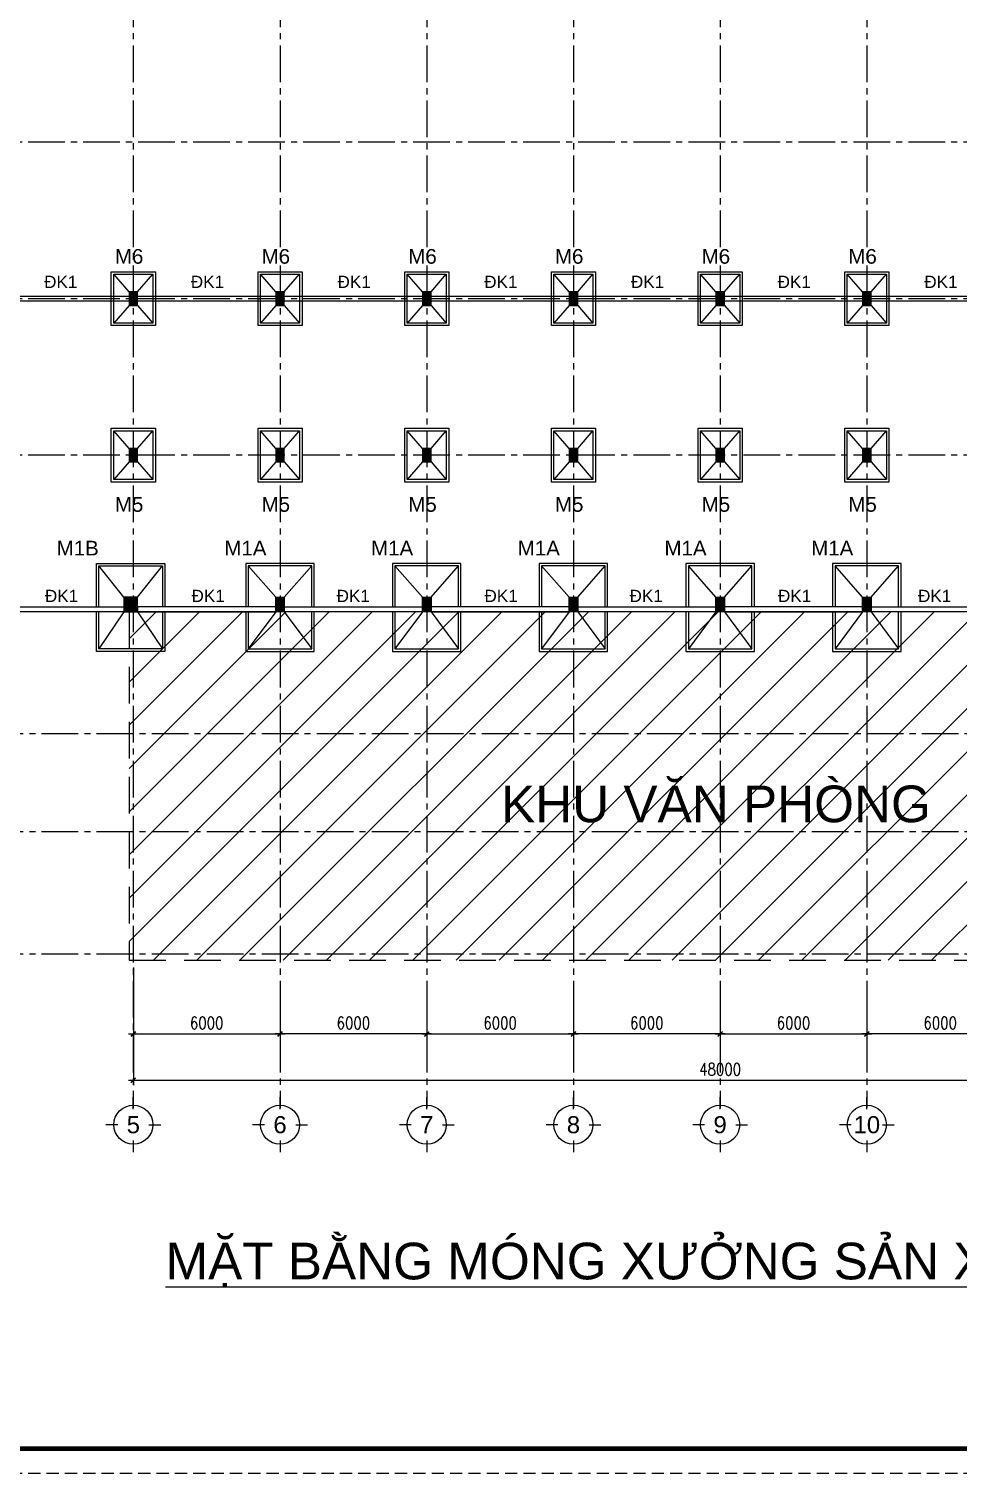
# Model space of a CAD drawing. Header units: inches. Extents: x 651127 to 1529722, y 768575 to 1021311.
# Drawn here: x 693903 to 731908, y 772141 to 831200 of the extents above; entities that cross this region are included whole.
import ezdxf
from ezdxf.enums import TextEntityAlignment as Align

# ---------------------------------------------------------------- set-up
doc = ezdxf.new("R2010")
doc.units = ezdxf.units.IN
doc.header["$LTSCALE"] = 1000
doc.header["$MEASUREMENT"] = 0
for name, pattern in [('CENTER2', [1.125, 0.75, -0.125, 0.125, -0.125]), ('HIDDEN', [0.375, 0.25, -0.125]), ('HIDDEN2', [0.1875, 0.125, -0.0625])]:
    doc.linetypes.add(name, pattern=pattern)
doc.layers.get('DEFPOINTS').update_dxf_attribs({"color": 8, "lineweight": 9})
for name, color, linetype in [('DWGshare.com_1', 7, 'Continuous'), ('DWGshare.com_10', 7, 'Continuous'), ('DWGshare.com_11', 143, 'Continuous'), ('DWGshare.com_25', 154, 'Continuous'), ('DWGshare.com_3', 7, 'Continuous'), ('DWGshare.com_4', 8, 'CENTER2'), ('DWGshare.com_5', 143, 'HIDDEN2'), ('DWGshare.com_6', 40, 'Continuous'), ('DWGshare.com_9', 8, 'Continuous')]:
    doc.layers.add(name, color=color, linetype=linetype)
doc.layers.add('DWGshare.com_23', color=147, linetype='Continuous', lineweight=0)
doc.styles.add('DWGshare.com_2', font='VHELVEB.TTF')
doc.styles.add('DWGshare.com_4', font='romans.shx', dxfattribs={"width": 0.8})
doc.styles.add('DWGshare.com_8', font='VHELVEB.TTF')
doc.dimstyles.new('DWGshare.com_5', dxfattribs={"dimscale": 200, "dimtxt": 2.5, "dimasz": 1, "dimexe": 1, "dimexo": 1.5, "dimgap": 1, "dimtad": 1, "dimdec": 0, "dimzin": 0, "dimdsep": 46, "dimtxsty": 'DWGshare.com_4', "dimblk": 'DWGshare.com_1', "dimcen": 1.5, "dimdle": 1, "dimclrd": 256, "dimclre": 256, "dimclrt": 7, "dimadec": 0, "dimazin": 0, "dimtfac": 1, "dimtdec": 0, "dimtix": 1, "dimtmove": 2, "dimatfit": 3, "dimfxl": 1, "dimtolj": 1, "dimtzin": 0, "dimarcsym": 0})

# ---------------------------------------------------------------- blocks, each defined once
blk = doc.blocks.new('DWGshare.com_2')
for p, q in [((0, 320), (0, 560)), ((-320, 0), (-560, 0)), ((320, 0), (560, 0)), ((0, -320), (0, -560))]:
    blk.add_line(p, q)
blk.add_circle((0, 0), 400)
at = {"linetype": 'Continuous', "style": 'DWGshare.com_2'}
blk.add_attdef('2', text='', height=350, dxfattribs=at).set_placement((0, 0), align=Align.MIDDLE_CENTER)
blk = doc.blocks.new('DWGshare.com_1')
at = {"color": 0, "linetype": 'ByBlock', "const_width": 0.3}
blk.add_lwpolyline([(-0.5, -0.5), (0.5, 0.5)], dxfattribs=at)
blk = doc.blocks.new('*D118')
at = {"layer": 'DEFPOINTS', "color": 0, "transparency": 16777216}
for p in [(698175, 793117), (746175, 793117), (746175, 788207)]:
    blk.add_point(p, dxfattribs=at)
at = {"layer": 'DWGshare.com_23', "lineweight": -2, "transparency": 16777216}
for p, q in [((698175, 792817), (698175, 788007)), ((746175, 792817), (746175, 788007)), ((697975, 788207), (746375, 788207))]:
    blk.add_line(p, q, dxfattribs=at)
at = {"layer": 'DWGshare.com_23', "lineweight": -2, "transparency": 16777216, "xscale": 200, "yscale": 200, "zscale": 200, "rotation": 180}
blk.add_blockref('DWGshare.com_1', (698175, 788207), dxfattribs=at)
at = {"layer": 'DWGshare.com_23', "lineweight": -2, "transparency": 16777216, "xscale": 200, "yscale": 200, "zscale": 200}
blk.add_blockref('DWGshare.com_1', (746175, 788207), dxfattribs=at)
at = {"layer": 'DWGshare.com_23', "color": 7, "transparency": 16777216, "insert": (722175, 788657), "char_height": 500, "attachment_point": 5, "style": 'DWGshare.com_4'}
blk.add_mtext('\\A1;48000', dxfattribs=at)
blk = doc.blocks.new('*D119')
at = {"layer": 'DEFPOINTS', "color": 0, "transparency": 16777216}
for p in [(698175, 791531), (704175, 791588), (704175, 790099)]:
    blk.add_point(p, dxfattribs=at)
at = {"layer": 'DWGshare.com_23', "lineweight": -2, "transparency": 16777216}
for p, q in [((698175, 791231), (698175, 789899)), ((704175, 791288), (704175, 789899)), ((697975, 790099), (704375, 790099))]:
    blk.add_line(p, q, dxfattribs=at)
at = {"layer": 'DWGshare.com_23', "lineweight": -2, "transparency": 16777216, "xscale": 200, "yscale": 200, "zscale": 200, "rotation": 180}
blk.add_blockref('DWGshare.com_1', (698175, 790099), dxfattribs=at)
at = {"layer": 'DWGshare.com_23', "lineweight": -2, "transparency": 16777216, "xscale": 200, "yscale": 200, "zscale": 200}
blk.add_blockref('DWGshare.com_1', (704175, 790099), dxfattribs=at)
at = {"layer": 'DWGshare.com_23', "color": 7, "transparency": 16777216, "insert": (701175, 790549), "char_height": 500, "attachment_point": 5, "style": 'DWGshare.com_4'}
blk.add_mtext('\\A1;6000', dxfattribs=at)
blk = doc.blocks.new('*D120')
at = {"layer": 'DEFPOINTS', "color": 0, "transparency": 16777216}
for p in [(704175, 791588), (710175, 791531), (704175, 790099)]:
    blk.add_point(p, dxfattribs=at)
at = {"layer": 'DWGshare.com_23', "lineweight": -2, "transparency": 16777216}
for p, q in [((704175, 791288), (704175, 789899)), ((710175, 791231), (710175, 789899)), ((710375, 790099), (703975, 790099))]:
    blk.add_line(p, q, dxfattribs=at)
at = {"layer": 'DWGshare.com_23', "lineweight": -2, "transparency": 16777216, "xscale": 200, "yscale": 200, "zscale": 200, "rotation": 180}
blk.add_blockref('DWGshare.com_1', (704175, 790099), dxfattribs=at)
at = {"layer": 'DWGshare.com_23', "lineweight": -2, "transparency": 16777216, "xscale": 200, "yscale": 200, "zscale": 200}
blk.add_blockref('DWGshare.com_1', (710175, 790099), dxfattribs=at)
at = {"layer": 'DWGshare.com_23', "color": 7, "transparency": 16777216, "insert": (707175, 790549), "char_height": 500, "attachment_point": 5, "style": 'DWGshare.com_4'}
blk.add_mtext('\\A1;6000', dxfattribs=at)
blk = doc.blocks.new('*D121')
at = {"layer": 'DEFPOINTS', "color": 0, "transparency": 16777216}
for p in [(716175, 791588), (722175, 791531), (716175, 790099)]:
    blk.add_point(p, dxfattribs=at)
at = {"layer": 'DWGshare.com_23', "lineweight": -2, "transparency": 16777216}
for p, q in [((716175, 791288), (716175, 789899)), ((722175, 791231), (722175, 789899)), ((722375, 790099), (715975, 790099))]:
    blk.add_line(p, q, dxfattribs=at)
at = {"layer": 'DWGshare.com_23', "lineweight": -2, "transparency": 16777216, "xscale": 200, "yscale": 200, "zscale": 200, "rotation": 180}
blk.add_blockref('DWGshare.com_1', (716175, 790099), dxfattribs=at)
at = {"layer": 'DWGshare.com_23', "lineweight": -2, "transparency": 16777216, "xscale": 200, "yscale": 200, "zscale": 200}
blk.add_blockref('DWGshare.com_1', (722175, 790099), dxfattribs=at)
at = {"layer": 'DWGshare.com_23', "color": 7, "transparency": 16777216, "insert": (719175, 790549), "char_height": 500, "attachment_point": 5, "style": 'DWGshare.com_4'}
blk.add_mtext('\\A1;6000', dxfattribs=at)
blk = doc.blocks.new('*D122')
at = {"layer": 'DEFPOINTS', "color": 0, "transparency": 16777216}
for p in [(710175, 791531), (716175, 791588), (716175, 790099)]:
    blk.add_point(p, dxfattribs=at)
at = {"layer": 'DWGshare.com_23', "lineweight": -2, "transparency": 16777216}
for p, q in [((710175, 791231), (710175, 789899)), ((716175, 791288), (716175, 789899)), ((709975, 790099), (716375, 790099))]:
    blk.add_line(p, q, dxfattribs=at)
at = {"layer": 'DWGshare.com_23', "lineweight": -2, "transparency": 16777216, "xscale": 200, "yscale": 200, "zscale": 200, "rotation": 180}
blk.add_blockref('DWGshare.com_1', (710175, 790099), dxfattribs=at)
at = {"layer": 'DWGshare.com_23', "lineweight": -2, "transparency": 16777216, "xscale": 200, "yscale": 200, "zscale": 200}
blk.add_blockref('DWGshare.com_1', (716175, 790099), dxfattribs=at)
at = {"layer": 'DWGshare.com_23', "color": 7, "transparency": 16777216, "insert": (713175, 790549), "char_height": 500, "attachment_point": 5, "style": 'DWGshare.com_4'}
blk.add_mtext('\\A1;6000', dxfattribs=at)
blk = doc.blocks.new('*D125')
at = {"layer": 'DEFPOINTS', "color": 0, "transparency": 16777216}
for p in [(722175, 791531), (728175, 791588), (728175, 790099)]:
    blk.add_point(p, dxfattribs=at)
at = {"layer": 'DWGshare.com_23', "lineweight": -2, "transparency": 16777216}
for p, q in [((722175, 791231), (722175, 789899)), ((728175, 791288), (728175, 789899)), ((721975, 790099), (728375, 790099))]:
    blk.add_line(p, q, dxfattribs=at)
at = {"layer": 'DWGshare.com_23', "lineweight": -2, "transparency": 16777216, "xscale": 200, "yscale": 200, "zscale": 200, "rotation": 180}
blk.add_blockref('DWGshare.com_1', (722175, 790099), dxfattribs=at)
at = {"layer": 'DWGshare.com_23', "lineweight": -2, "transparency": 16777216, "xscale": 200, "yscale": 200, "zscale": 200}
blk.add_blockref('DWGshare.com_1', (728175, 790099), dxfattribs=at)
at = {"layer": 'DWGshare.com_23', "color": 7, "transparency": 16777216, "insert": (725175, 790549), "char_height": 500, "attachment_point": 5, "style": 'DWGshare.com_4'}
blk.add_mtext('\\A1;6000', dxfattribs=at)
blk = doc.blocks.new('*D126')
at = {"layer": 'DEFPOINTS', "color": 0, "transparency": 16777216}
for p in [(728175, 791588), (734175, 791531), (728175, 790099)]:
    blk.add_point(p, dxfattribs=at)
at = {"layer": 'DWGshare.com_23', "lineweight": -2, "transparency": 16777216}
for p, q in [((728175, 791288), (728175, 789899)), ((734175, 791231), (734175, 789899)), ((734375, 790099), (727975, 790099))]:
    blk.add_line(p, q, dxfattribs=at)
at = {"layer": 'DWGshare.com_23', "lineweight": -2, "transparency": 16777216, "xscale": 200, "yscale": 200, "zscale": 200, "rotation": 180}
blk.add_blockref('DWGshare.com_1', (728175, 790099), dxfattribs=at)
at = {"layer": 'DWGshare.com_23', "lineweight": -2, "transparency": 16777216, "xscale": 200, "yscale": 200, "zscale": 200}
blk.add_blockref('DWGshare.com_1', (734175, 790099), dxfattribs=at)
at = {"layer": 'DWGshare.com_23', "color": 7, "transparency": 16777216, "insert": (731175, 790549), "char_height": 500, "attachment_point": 5, "style": 'DWGshare.com_4'}
blk.add_mtext('\\A1;6000', dxfattribs=at)

msp = doc.modelspace()

# ---------------------------------------------------------------- hatches: boundary and pattern name
at = {"layer": 'DWGshare.com_25'}
h = msp.add_hatch(dxfattribs=at)
h.set_pattern_fill('ANSI31', color=256, scale=10, angle=90, style=0)
h.set_pattern_definition([(135, (769932.244, 650383.084), (-22.4506403, -22.4506403), [])])
h.paths.add_polyline_path([(698349.6, 820441.6), (697999.6, 820441.6), (697999.6, 819891.6), (698349.6, 819891.6)])
h = msp.add_hatch(dxfattribs=at)
h.set_pattern_fill('ANSI31', color=256, scale=10, angle=90, style=0)
h.set_pattern_definition([(135, (775932.244, 650383.084), (-22.4506403, -22.4506403), [])])
h.paths.add_polyline_path([(704349.6, 820441.6), (703999.6, 820441.6), (703999.6, 819891.6), (704349.6, 819891.6)])
h = msp.add_hatch(dxfattribs=at)
h.set_pattern_fill('ANSI31', color=256, scale=10, angle=90, style=0)
h.set_pattern_definition([(135, (781932.244, 650383.084), (-22.4506403, -22.4506403), [])])
h.paths.add_polyline_path([(710349.6, 820441.6), (709999.6, 820441.6), (709999.6, 819891.6), (710349.6, 819891.6)])
h = msp.add_hatch(dxfattribs=at)
h.set_pattern_fill('ANSI31', color=256, scale=10, angle=90, style=0)
h.set_pattern_definition([(135, (787932.244, 650383.084), (-22.4506403, -22.4506403), [])])
h.paths.add_polyline_path([(716349.6, 820441.6), (715999.6, 820441.6), (715999.6, 819891.6), (716349.6, 819891.6)])
h = msp.add_hatch(dxfattribs=at)
h.set_pattern_fill('ANSI31', color=256, scale=10, angle=90, style=0)
h.set_pattern_definition([(135, (793932.244, 650383.084), (-22.4506403, -22.4506403), [])])
h.paths.add_polyline_path([(722349.6, 820441.6), (721999.6, 820441.6), (721999.6, 819891.6), (722349.6, 819891.6)])
h = msp.add_hatch(dxfattribs=at)
h.set_pattern_fill('ANSI31', color=256, scale=10, angle=90, style=0)
h.set_pattern_definition([(135, (799932.244, 650383.084), (-22.4506403, -22.4506403), [])])
h.paths.add_polyline_path([(728349.6, 820441.6), (727999.6, 820441.6), (727999.6, 819891.6), (728349.6, 819891.6)])
h = msp.add_hatch(dxfattribs=at)
h.set_pattern_fill('ANSI31', color=256, scale=10, angle=90, style=0)
h.set_pattern_definition([(135, (769932.244, 643983.084), (-22.4506403, -22.4506403), [])])
h.paths.add_polyline_path([(698349.6, 814041.6), (697999.6, 814041.6), (697999.6, 813491.6), (698349.6, 813491.6)])
h = msp.add_hatch(dxfattribs=at)
h.set_pattern_fill('ANSI31', color=256, scale=10, angle=90, style=0)
h.set_pattern_definition([(135, (775932.244, 643983.084), (-22.4506403, -22.4506403), [])])
h.paths.add_polyline_path([(704349.6, 814041.6), (703999.6, 814041.6), (703999.6, 813491.6), (704349.6, 813491.6)])
h = msp.add_hatch(dxfattribs=at)
h.set_pattern_fill('ANSI31', color=256, scale=10, angle=90, style=0)
h.set_pattern_definition([(135, (781932.244, 643983.084), (-22.4506403, -22.4506403), [])])
h.paths.add_polyline_path([(710349.6, 814041.6), (709999.6, 814041.6), (709999.6, 813491.6), (710349.6, 813491.6)])
h = msp.add_hatch(dxfattribs=at)
h.set_pattern_fill('ANSI31', color=256, scale=10, angle=90, style=0)
h.set_pattern_definition([(135, (787932.244, 643983.084), (-22.4506403, -22.4506403), [])])
h.paths.add_polyline_path([(716349.6, 814041.6), (715999.6, 814041.6), (715999.6, 813491.6), (716349.6, 813491.6)])
h = msp.add_hatch(dxfattribs=at)
h.set_pattern_fill('ANSI31', color=256, scale=10, angle=90, style=0)
h.set_pattern_definition([(135, (793932.244, 643983.084), (-22.4506403, -22.4506403), [])])
h.paths.add_polyline_path([(722349.6, 814041.6), (721999.6, 814041.6), (721999.6, 813491.6), (722349.6, 813491.6)])
h = msp.add_hatch(dxfattribs=at)
h.set_pattern_fill('ANSI31', color=256, scale=10, angle=90, style=0)
h.set_pattern_definition([(135, (799932.244, 643983.084), (-22.4506403, -22.4506403), [])])
h.paths.add_polyline_path([(728349.6, 814041.6), (727999.6, 814041.6), (727999.6, 813491.6), (728349.6, 813491.6)])
h = msp.add_hatch(dxfattribs=at)
h.set_pattern_fill('ANSI31', color=256, scale=300, angle=90, style=0)
h.set_pattern_definition([(45, (129767.31, 840308.89), (26.5165043, -26.5165043), [])])
h.paths.add_polyline_path([(697804.6, 807966.6), (697979.6, 807966.6), (697979.6, 807366.6), (697804.6, 807366.6)])
h.paths.add_polyline_path([(697779.6, 807366.6), (697779.6, 807966.6), (697804.6, 807966.6), (697804.6, 807366.6)])
h = msp.add_hatch(dxfattribs=at)
h.set_pattern_fill('ANSI31', color=256, scale=300, angle=90, style=0)
h.set_pattern_definition([(45, (130137.31, 840308.89), (26.5165043, -26.5165043), [])])
h.paths.add_polyline_path([(697999.6, 807966.6), (698174.6, 807966.6), (698174.6, 807366.6), (697999.6, 807366.6)])
h.paths.add_polyline_path([(698174.6, 807966.6), (698349.6, 807966.6), (698349.6, 807366.6), (698174.6, 807366.6)])
h = msp.add_hatch(dxfattribs=at)
h.set_pattern_fill('ANSI31', color=256, scale=300, angle=90, style=0)
h.set_pattern_definition([(135, (1272211.912, 840308.89), (-26.5165043, -26.5165043), [])])
h.paths.add_polyline_path([(704349.6, 807966.6), (704174.6, 807966.6), (704174.6, 807366.6), (704349.6, 807366.6)])
h.paths.add_polyline_path([(704174.6, 807966.6), (703999.6, 807966.6), (703999.6, 807366.6), (704174.6, 807366.6)])
h = msp.add_hatch(dxfattribs=at)
h.set_pattern_fill('ANSI31', color=256, scale=300, angle=90, style=0)
h.set_pattern_definition([(135, (1278211.912, 840308.89), (-26.5165043, -26.5165043), [])])
h.paths.add_polyline_path([(710349.6, 807966.6), (710174.6, 807966.6), (710174.6, 807366.6), (710349.6, 807366.6)])
h.paths.add_polyline_path([(710174.6, 807966.6), (709999.6, 807966.6), (709999.6, 807366.6), (710174.6, 807366.6)])
h = msp.add_hatch(dxfattribs=at)
h.set_pattern_fill('ANSI31', color=256, scale=300, angle=90, style=0)
h.set_pattern_definition([(135, (1284211.912, 840308.89), (-26.5165043, -26.5165043), [])])
h.paths.add_polyline_path([(716349.6, 807966.6), (716174.6, 807966.6), (716174.6, 807366.6), (716349.6, 807366.6)])
h.paths.add_polyline_path([(716174.6, 807966.6), (715999.6, 807966.6), (715999.6, 807366.6), (716174.6, 807366.6)])
h = msp.add_hatch(dxfattribs=at)
h.set_pattern_fill('ANSI31', color=256, scale=300, angle=90, style=0)
h.set_pattern_definition([(135, (1290211.912, 840308.89), (-26.5165043, -26.5165043), [])])
h.paths.add_polyline_path([(722349.6, 807966.6), (722174.6, 807966.6), (722174.6, 807366.6), (722349.6, 807366.6)])
h.paths.add_polyline_path([(722174.6, 807966.6), (721999.6, 807966.6), (721999.6, 807366.6), (722174.6, 807366.6)])
h = msp.add_hatch(dxfattribs=at)
h.set_pattern_fill('ANSI31', color=256, scale=300, angle=90, style=0)
h.set_pattern_definition([(135, (1296211.912, 840308.89), (-26.5165043, -26.5165043), [])])
h.paths.add_polyline_path([(728349.6, 807966.6), (728174.6, 807966.6), (728174.6, 807366.6), (728349.6, 807366.6)])
h.paths.add_polyline_path([(728174.6, 807966.6), (727999.6, 807966.6), (727999.6, 807366.6), (728174.6, 807366.6)])
at = {"layer": 'DWGshare.com_9'}
h = msp.add_hatch(dxfattribs=at)
h.set_pattern_fill('ANSI31', color=256, scale=10000, style=0)
h.set_pattern_definition([(45, (-7496, 0), (-883.8835, 883.8835), [])])
h.paths.add_polyline_path([(697999.6, 793116.6), (746349.6, 793116.6), (746349.6, 807366.6), (697999.6, 807366.6)])

# ---------------------------------------------------------------- linework, layer by layer
at = {"layer": 'DEFPOINTS', "linetype": 'HIDDEN', "ltscale": 2}
msp.add_lwpolyline([(651126.5, 772140.9), (819326.5, 772140.9), (819326.5, 890940.9), (651126.5, 890940.9)], close=True, dxfattribs=at)
at = {"layer": 'DWGshare.com_1', "const_width": 200}
msp.add_lwpolyline([(655126.5, 773140.9), (818326.5, 773140.9), (818326.5, 889940.9), (655126.5, 889940.9)], close=True, dxfattribs=at)
at = {"layer": 'DWGshare.com_11'}
for points in [[(699074.6, 819066.6), (697274.6, 819066.6), (697274.6, 821266.6), (699074.6, 821266.6)], [(705074.6, 819066.6), (703274.6, 819066.6), (703274.6, 821266.6), (705074.6, 821266.6)], [(711074.6, 819066.6), (709274.6, 819066.6), (709274.6, 821266.6), (711074.6, 821266.6)], [(717074.6, 819066.6), (715274.6, 819066.6), (715274.6, 821266.6), (717074.6, 821266.6)], [(723074.6, 819066.6), (721274.6, 819066.6), (721274.6, 821266.6), (723074.6, 821266.6)], [(729074.6, 819066.6), (727274.6, 819066.6), (727274.6, 821266.6), (729074.6, 821266.6)], [(699074.6, 812666.6), (697274.6, 812666.6), (697274.6, 814866.6), (699074.6, 814866.6)], [(705074.6, 812666.6), (703274.6, 812666.6), (703274.6, 814866.6), (705074.6, 814866.6)], [(711074.6, 812666.6), (709274.6, 812666.6), (709274.6, 814866.6), (711074.6, 814866.6)], [(717074.6, 812666.6), (715274.6, 812666.6), (715274.6, 814866.6), (717074.6, 814866.6)], [(723074.6, 812666.6), (721274.6, 812666.6), (721274.6, 814866.6), (723074.6, 814866.6)], [(729074.6, 812666.6), (727274.6, 812666.6), (727274.6, 814866.6), (729074.6, 814866.6)]]:
    msp.add_lwpolyline(points, close=True, dxfattribs=at)
for points in [[(696664.6, 807566.6), (696664.6, 809341.6), (699464.6, 809341.6), (699464.6, 807566.6)], [(705574.6, 807566.6), (705574.6, 809341.6), (702774.6, 809341.6), (702774.6, 807566.6)], [(711574.6, 807566.6), (711574.6, 809341.6), (708774.6, 809341.6), (708774.6, 807566.6)], [(717574.6, 807566.6), (717574.6, 809341.6), (714774.6, 809341.6), (714774.6, 807566.6)], [(723574.6, 807566.6), (723574.6, 809341.6), (720774.6, 809341.6), (720774.6, 807566.6)], [(729574.6, 807566.6), (729574.6, 809341.6), (726774.6, 809341.6), (726774.6, 807566.6)], [(699464.6, 807366.6), (699464.6, 805741.6), (696664.6, 805741.6), (696664.6, 807366.6)], [(702774.6, 807366.6), (702774.6, 807316.6)], [(705574.6, 807316.6), (705574.6, 807366.6)], [(708774.6, 807366.6), (708774.6, 807316.6)], [(711574.6, 807316.6), (711574.6, 807366.6)], [(714774.6, 807366.6), (714774.6, 807316.6)], [(717574.6, 807316.6), (717574.6, 807366.6)], [(720774.6, 807366.6), (720774.6, 807316.6)], [(723574.6, 807316.6), (723574.6, 807366.6)], [(726774.6, 807366.6), (726774.6, 807316.6)], [(729574.6, 807316.6), (729574.6, 807366.6)], [(702774.6, 807316.6), (702774.6, 805741.6), (705574.6, 805741.6), (705574.6, 807316.6)], [(708774.6, 807316.6), (708774.6, 805741.6), (711574.6, 805741.6), (711574.6, 807316.6)], [(714774.6, 807316.6), (714774.6, 805741.6), (717574.6, 805741.6), (717574.6, 807316.6)], [(720774.6, 807316.6), (720774.6, 805741.6), (723574.6, 805741.6), (723574.6, 807316.6)], [(726774.6, 807316.6), (726774.6, 805741.6), (729574.6, 805741.6), (729574.6, 807316.6)]]:
    msp.add_lwpolyline(points, dxfattribs=at)
at = {"layer": 'DWGshare.com_3'}
for p, q in [((697999.6, 820441.6), (697374.6, 821166.6)), ((698349.6, 820441.6), (698974.6, 821166.6)), ((703999.6, 820441.6), (703374.6, 821166.6)), ((704349.6, 820441.6), (704974.6, 821166.6)), ((709999.6, 820441.6), (709374.6, 821166.6)), ((710349.6, 820441.6), (710974.6, 821166.6)), ((715999.6, 820441.6), (715374.6, 821166.6)), ((716349.6, 820441.6), (716974.6, 821166.6)), ((721999.6, 820441.6), (721374.6, 821166.6)), ((722349.6, 820441.6), (722974.6, 821166.6)), ((727999.6, 820441.6), (727374.6, 821166.6)), ((728349.6, 820441.6), (728974.6, 821166.6)), ((697999.6, 819891.6), (697374.6, 819166.6)), ((698349.6, 819891.6), (698974.6, 819166.6)), ((703999.6, 819891.6), (703374.6, 819166.6)), ((704349.6, 819891.6), (704974.6, 819166.6)), ((709999.6, 819891.6), (709374.6, 819166.6)), ((710349.6, 819891.6), (710974.6, 819166.6)), ((715999.6, 819891.6), (715374.6, 819166.6)), ((716349.6, 819891.6), (716974.6, 819166.6)), ((721999.6, 819891.6), (721374.6, 819166.6)), ((722349.6, 819891.6), (722974.6, 819166.6)), ((727999.6, 819891.6), (727374.6, 819166.6)), ((728349.6, 819891.6), (728974.6, 819166.6)), ((697999.6, 814041.6), (697374.6, 814766.6)), ((698349.6, 814041.6), (698974.6, 814766.6)), ((703999.6, 814041.6), (703374.6, 814766.6)), ((704349.6, 814041.6), (704974.6, 814766.6)), ((709999.6, 814041.6), (709374.6, 814766.6)), ((710349.6, 814041.6), (710974.6, 814766.6)), ((715999.6, 814041.6), (715374.6, 814766.6)), ((716349.6, 814041.6), (716974.6, 814766.6)), ((721999.6, 814041.6), (721374.6, 814766.6)), ((722349.6, 814041.6), (722974.6, 814766.6)), ((727999.6, 814041.6), (727374.6, 814766.6)), ((728349.6, 814041.6), (728974.6, 814766.6)), ((697999.6, 813491.6), (697374.6, 812766.6)), ((698349.6, 813491.6), (698974.6, 812766.6)), ((703999.6, 813491.6), (703374.6, 812766.6)), ((704349.6, 813491.6), (704974.6, 812766.6)), ((709999.6, 813491.6), (709374.6, 812766.6)), ((710349.6, 813491.6), (710974.6, 812766.6)), ((715999.6, 813491.6), (715374.6, 812766.6)), ((716349.6, 813491.6), (716974.6, 812766.6)), ((721999.6, 813491.6), (721374.6, 812766.6)), ((722349.6, 813491.6), (722974.6, 812766.6)), ((727999.6, 813491.6), (727374.6, 812766.6)), ((728349.6, 813491.6), (728974.6, 812766.6)), ((697779.6, 807966.6), (696764.6, 809241.6)), ((698349.6, 807966.6), (699364.6, 809241.6)), ((703999.6, 807966.6), (702874.6, 809241.6)), ((704349.6, 807966.6), (705474.6, 809241.6)), ((709999.6, 807966.6), (708874.6, 809241.6)), ((710349.6, 807966.6), (711474.6, 809241.6)), ((715999.6, 807966.6), (714874.6, 809241.6)), ((716349.6, 807966.6), (717474.6, 809241.6)), ((721999.6, 807966.6), (720874.6, 809241.6)), ((722349.6, 807966.6), (723474.6, 809241.6)), ((727999.6, 807966.6), (726874.6, 809241.6)), ((728349.6, 807966.6), (729474.6, 809241.6)), ((697779.6, 807366.6), (696764.6, 805841.6)), ((698349.6, 807366.6), (699364.6, 805841.6)), ((703999.6, 807366.6), (702874.6, 805841.6)), ((704349.6, 807366.6), (705474.6, 805841.6)), ((709999.6, 807366.6), (708874.6, 805841.6)), ((710349.6, 807366.6), (711474.6, 805841.6)), ((715999.6, 807366.6), (714874.6, 805841.6)), ((716349.6, 807366.6), (717474.6, 805841.6)), ((721999.6, 807366.6), (720874.6, 805841.6)), ((722349.6, 807366.6), (723474.6, 805841.6)), ((727999.6, 807366.6), (726874.6, 805841.6)), ((728349.6, 807366.6), (729474.6, 805841.6))]:
    msp.add_line(p, q, dxfattribs=at)
for points in [[(698974.6, 819166.6), (697374.6, 819166.6), (697374.6, 821166.6), (698974.6, 821166.6)], [(704974.6, 819166.6), (703374.6, 819166.6), (703374.6, 821166.6), (704974.6, 821166.6)], [(710974.6, 819166.6), (709374.6, 819166.6), (709374.6, 821166.6), (710974.6, 821166.6)], [(716974.6, 819166.6), (715374.6, 819166.6), (715374.6, 821166.6), (716974.6, 821166.6)], [(722974.6, 819166.6), (721374.6, 819166.6), (721374.6, 821166.6), (722974.6, 821166.6)], [(728974.6, 819166.6), (727374.6, 819166.6), (727374.6, 821166.6), (728974.6, 821166.6)], [(698349.6, 820441.6), (697999.6, 820441.6), (697999.6, 819891.6), (698349.6, 819891.6)], [(698349.6, 820441.6), (697999.6, 820441.6), (697999.6, 819891.6), (698349.6, 819891.6)], [(704349.6, 820441.6), (703999.6, 820441.6), (703999.6, 819891.6), (704349.6, 819891.6)], [(704349.6, 820441.6), (703999.6, 820441.6), (703999.6, 819891.6), (704349.6, 819891.6)], [(710349.6, 820441.6), (709999.6, 820441.6), (709999.6, 819891.6), (710349.6, 819891.6)], [(710349.6, 820441.6), (709999.6, 820441.6), (709999.6, 819891.6), (710349.6, 819891.6)], [(716349.6, 820441.6), (715999.6, 820441.6), (715999.6, 819891.6), (716349.6, 819891.6)], [(716349.6, 820441.6), (715999.6, 820441.6), (715999.6, 819891.6), (716349.6, 819891.6)], [(722349.6, 820441.6), (721999.6, 820441.6), (721999.6, 819891.6), (722349.6, 819891.6)], [(722349.6, 820441.6), (721999.6, 820441.6), (721999.6, 819891.6), (722349.6, 819891.6)], [(728349.6, 820441.6), (727999.6, 820441.6), (727999.6, 819891.6), (728349.6, 819891.6)], [(728349.6, 820441.6), (727999.6, 820441.6), (727999.6, 819891.6), (728349.6, 819891.6)], [(697999.6, 820266.6), (697999.6, 820066.6), (692349.6, 820066.6), (692349.6, 820266.6)], [(703999.6, 820266.6), (703999.6, 820066.6), (698349.6, 820066.6), (698349.6, 820266.6)], [(709999.6, 820266.6), (709999.6, 820066.6), (704349.6, 820066.6), (704349.6, 820266.6)], [(715999.6, 820266.6), (715999.6, 820066.6), (710349.6, 820066.6), (710349.6, 820266.6)], [(721999.6, 820266.6), (721999.6, 820066.6), (716349.6, 820066.6), (716349.6, 820266.6)], [(727999.6, 820266.6), (727999.6, 820066.6), (722349.6, 820066.6), (722349.6, 820266.6)], [(733999.6, 820266.6), (733999.6, 820066.6), (728349.6, 820066.6), (728349.6, 820266.6)], [(698974.6, 812766.6), (697374.6, 812766.6), (697374.6, 814766.6), (698974.6, 814766.6)], [(704974.6, 812766.6), (703374.6, 812766.6), (703374.6, 814766.6), (704974.6, 814766.6)], [(710974.6, 812766.6), (709374.6, 812766.6), (709374.6, 814766.6), (710974.6, 814766.6)], [(716974.6, 812766.6), (715374.6, 812766.6), (715374.6, 814766.6), (716974.6, 814766.6)], [(722974.6, 812766.6), (721374.6, 812766.6), (721374.6, 814766.6), (722974.6, 814766.6)], [(728974.6, 812766.6), (727374.6, 812766.6), (727374.6, 814766.6), (728974.6, 814766.6)], [(698349.6, 814041.6), (697999.6, 814041.6), (697999.6, 813491.6), (698349.6, 813491.6)], [(698349.6, 814041.6), (697999.6, 814041.6), (697999.6, 813491.6), (698349.6, 813491.6)], [(704349.6, 814041.6), (703999.6, 814041.6), (703999.6, 813491.6), (704349.6, 813491.6)], [(704349.6, 814041.6), (703999.6, 814041.6), (703999.6, 813491.6), (704349.6, 813491.6)], [(710349.6, 814041.6), (709999.6, 814041.6), (709999.6, 813491.6), (710349.6, 813491.6)], [(710349.6, 814041.6), (709999.6, 814041.6), (709999.6, 813491.6), (710349.6, 813491.6)], [(716349.6, 814041.6), (715999.6, 814041.6), (715999.6, 813491.6), (716349.6, 813491.6)], [(716349.6, 814041.6), (715999.6, 814041.6), (715999.6, 813491.6), (716349.6, 813491.6)], [(722349.6, 814041.6), (721999.6, 814041.6), (721999.6, 813491.6), (722349.6, 813491.6)], [(722349.6, 814041.6), (721999.6, 814041.6), (721999.6, 813491.6), (722349.6, 813491.6)], [(728349.6, 814041.6), (727999.6, 814041.6), (727999.6, 813491.6), (728349.6, 813491.6)], [(728349.6, 814041.6), (727999.6, 814041.6), (727999.6, 813491.6), (728349.6, 813491.6)], [(697979.6, 807966.6), (697779.6, 807966.6), (697779.6, 807366.6), (697979.6, 807366.6)], [(697979.6, 807966.6), (697779.6, 807966.6), (697779.6, 807366.6), (697979.6, 807366.6)], [(698349.6, 807966.6), (697999.6, 807966.6), (697999.6, 807366.6), (698349.6, 807366.6)], [(698349.6, 807966.6), (697999.6, 807966.6), (697999.6, 807366.6), (698349.6, 807366.6)], [(703999.6, 807966.6), (704349.6, 807966.6), (704349.6, 807366.6), (703999.6, 807366.6)], [(703999.6, 807966.6), (704349.6, 807966.6), (704349.6, 807366.6), (703999.6, 807366.6)], [(709999.6, 807966.6), (710349.6, 807966.6), (710349.6, 807366.6), (709999.6, 807366.6)], [(709999.6, 807966.6), (710349.6, 807966.6), (710349.6, 807366.6), (709999.6, 807366.6)], [(715999.6, 807966.6), (716349.6, 807966.6), (716349.6, 807366.6), (715999.6, 807366.6)], [(715999.6, 807966.6), (716349.6, 807966.6), (716349.6, 807366.6), (715999.6, 807366.6)], [(721999.6, 807966.6), (722349.6, 807966.6), (722349.6, 807366.6), (721999.6, 807366.6)], [(721999.6, 807966.6), (722349.6, 807966.6), (722349.6, 807366.6), (721999.6, 807366.6)], [(727999.6, 807966.6), (728349.6, 807966.6), (728349.6, 807366.6), (727999.6, 807366.6)], [(727999.6, 807966.6), (728349.6, 807966.6), (728349.6, 807366.6), (727999.6, 807366.6)], [(692349.6, 807366.6), (692349.6, 807566.6), (697779.6, 807566.6), (697779.6, 807366.6)], [(703999.6, 807366.6), (703999.6, 807566.6), (698349.6, 807566.6), (698349.6, 807366.6)], [(704349.6, 807366.6), (704349.6, 807566.6), (709999.6, 807566.6), (709999.6, 807366.6)], [(715999.6, 807366.6), (715999.6, 807566.6), (710349.6, 807566.6), (710349.6, 807366.6)], [(716349.6, 807366.6), (716349.6, 807566.6), (721999.6, 807566.6), (721999.6, 807366.6)], [(728349.6, 807366.6), (728349.6, 807566.6), (733999.6, 807566.6), (733999.6, 807366.6)]]:
    msp.add_lwpolyline(points, close=True, dxfattribs=at)
for points in [[(696764.6, 807566.6), (696764.6, 809241.6), (699364.6, 809241.6), (699364.6, 807566.6)], [(705474.6, 807566.6), (705474.6, 809241.6), (702874.6, 809241.6), (702874.6, 807566.6)], [(711474.6, 807566.6), (711474.6, 809241.6), (708874.6, 809241.6), (708874.6, 807566.6)], [(717474.6, 807566.6), (717474.6, 809241.6), (714874.6, 809241.6), (714874.6, 807566.6)], [(723474.6, 807566.6), (723474.6, 809241.6), (720874.6, 809241.6), (720874.6, 807566.6)], [(729474.6, 807566.6), (729474.6, 809241.6), (726874.6, 809241.6), (726874.6, 807566.6)], [(699364.6, 807366.6), (699364.6, 805841.6), (696764.6, 805841.6), (696764.6, 807366.6)], [(702874.6, 807366.6), (702874.6, 807316.6)], [(705474.6, 807316.6), (705474.6, 807366.6)], [(708874.6, 807366.6), (708874.6, 807316.6)], [(711474.6, 807316.6), (711474.6, 807366.6)], [(714874.6, 807366.6), (714874.6, 807316.6)], [(717474.6, 807316.6), (717474.6, 807366.6)], [(720874.6, 807366.6), (720874.6, 807316.6)], [(727999.6, 807566.6), (722349.6, 807566.6), (722349.6, 807366.6), (727999.6, 807366.6)], [(723474.6, 807316.6), (723474.6, 807366.6)], [(726874.6, 807366.6), (726874.6, 807316.6)], [(729474.6, 807316.6), (729474.6, 807366.6)], [(702874.6, 807316.6), (702874.6, 805841.6), (705474.6, 805841.6), (705474.6, 807316.6)], [(708874.6, 807316.6), (708874.6, 805841.6), (711474.6, 805841.6), (711474.6, 807316.6)], [(714874.6, 807316.6), (714874.6, 805841.6), (717474.6, 805841.6), (717474.6, 807316.6)], [(720874.6, 807316.6), (720874.6, 805841.6), (723474.6, 805841.6), (723474.6, 807316.6)], [(726874.6, 807316.6), (726874.6, 805841.6), (729474.6, 805841.6), (729474.6, 807316.6)]]:
    msp.add_lwpolyline(points, dxfattribs=at)
at = {"layer": 'DWGshare.com_4', "ltscale": 2}
for p, q in [((698174.6, 880023.5), (698174.6, 787076.1)), ((704174.6, 880023.5), (704174.6, 787076.1)), ((710174.6, 880023.5), (710174.6, 787076.1)), ((716174.6, 880023.5), (716174.6, 787076.1)), ((722174.6, 880023.5), (722174.6, 787076.1)), ((728174.6, 880023.5), (728174.6, 787076.1)), ((776374.5, 826566.6), (661387.8, 826566.6)), ((776374.5, 820166.6), (661387.8, 820166.6)), ((776374.5, 813766.6), (661387.8, 813766.6)), ((776374.5, 807366.6), (661387.8, 807366.6)), ((752174.6, 802366.6), (661387.8, 802366.6)), ((752174.6, 798366.6), (661387.8, 798366.6)), ((752174.6, 793366.6), (661387.8, 793366.6))]:
    msp.add_line(p, q, dxfattribs=at)
at = {"layer": 'DWGshare.com_5', "ltscale": 12}
msp.add_lwpolyline([(697999.6, 793116.6), (746349.6, 793116.6), (746349.6, 807366.6), (697999.6, 807366.6)], close=True, dxfattribs=at)
at = {"layer": 'DWGshare.com_9'}
msp.add_lwpolyline([(698349.6, 807966.6), (697779.6, 807966.6), (697779.6, 807366.6), (698349.6, 807366.6)], close=True, dxfattribs=at)

# ---------------------------------------------------------------- block references
at = {"layer": 'DWGshare.com_6', "linetype": 'CENTER2', "xscale": 2, "yscale": 2, "zscale": 2}
for p, values in [((698174.6, 786388.6), {'2': '5'}), ((704174.6, 786388.6), {'2': '6'}), ((710174.6, 786388.6), {'2': '7'}), ((716174.6, 786388.6), {'2': '8'}), ((722174.6, 786388.6), {'2': '9'}), ((728174.6, 786388.6), {'2': '10'})]:
    msp.add_blockref('DWGshare.com_2', p, dxfattribs=at).add_auto_attribs(values)

# ---------------------------------------------------------------- texts
at = {"layer": 'DWGshare.com_10'}
for s, height, style, p in [('M6', 600, 'DWGshare.com_2', (698002.5, 821897.1)), ('M6', 600, 'DWGshare.com_2', (704002.5, 821897.1)), ('M6', 600, 'DWGshare.com_2', (710002.5, 821897.1)), ('M6', 600, 'DWGshare.com_2', (716002.5, 821897.1)), ('M6', 600, 'DWGshare.com_2', (722002.5, 821897.1)), ('M6', 600, 'DWGshare.com_2', (728002.5, 821897.1)), ('ÑK1', 500, 'DWGshare.com_8', (695205.1, 820855.1)), ('ÑK1', 500, 'DWGshare.com_8', (701205.1, 820855.1)), ('ÑK1', 500, 'DWGshare.com_8', (707205.1, 820855.1)), ('ÑK1', 500, 'DWGshare.com_8', (713205.1, 820855.1)), ('ÑK1', 500, 'DWGshare.com_8', (719205.1, 820855.1)), ('ÑK1', 500, 'DWGshare.com_8', (725205.1, 820855.1)), ('ÑK1', 500, 'DWGshare.com_8', (731205.1, 820855.1)), ('M5', 600, 'DWGshare.com_2', (698002.5, 811748.8)), ('M5', 600, 'DWGshare.com_2', (704002.5, 811748.8)), ('M5', 600, 'DWGshare.com_2', (710002.5, 811748.8)), ('M5', 600, 'DWGshare.com_2', (716002.5, 811748.8)), ('M5', 600, 'DWGshare.com_2', (722002.5, 811748.8)), ('M5', 600, 'DWGshare.com_2', (728002.5, 811748.8)), ('M1B', 600, 'DWGshare.com_2', (695899.2, 809966.7)), ('M1A', 600, 'DWGshare.com_2', (702758.9, 809966.7)), ('M1A', 600, 'DWGshare.com_2', (708758.9, 809966.7)), ('M1A', 600, 'DWGshare.com_2', (714758.9, 809966.7)), ('M1A', 600, 'DWGshare.com_2', (720758.9, 809966.7)), ('M1A', 600, 'DWGshare.com_2', (726758.9, 809966.7)), ('ÑK1', 500, 'DWGshare.com_8', (695239, 808012.3)), ('ÑK1', 500, 'DWGshare.com_8', (701233.6, 808012.3)), ('ÑK1', 500, 'DWGshare.com_8', (707168.9, 808012.3)), ('ÑK1', 500, 'DWGshare.com_8', (713216.5, 808012.3)), ('ÑK1', 500, 'DWGshare.com_8', (719148.1, 808012.3)), ('ÑK1', 500, 'DWGshare.com_8', (725221, 808012.3)), ('ÑK1', 500, 'DWGshare.com_8', (730948.6, 808012.3)), ('KHU VAÊN PHOØNG', 1500, 'DWGshare.com_2', (722002.5, 799694)), ('%%UMAËT BAÈNG MOÙNG XÖÔÛNG SAÛN XUAÁT CHÍNH', 1500, 'DWGshare.com_2', (722002.5, 780874.6))]:
    msp.add_text(s, height=height, dxfattribs=dict(at, style=style)).set_placement(p, align=Align.MIDDLE)

# ---------------------------------------------------------------- dimensions: what is measured, and where the dimension line sits
at = {"layer": 'DWGshare.com_23'}
for base, p1, p2, picture, middle in [((746174.6, 788206.8), (698174.6, 793116.6), (746174.6, 793116.6), '*D118', (722174.6, 788656.8)), ((704174.6, 790098.9), (698174.6, 791531.3), (704174.6, 791587.5), '*D119', (701174.6, 790548.9))]:
    dim = msp.add_linear_dim(base=base, p1=p1, p2=p2, dimstyle='DWGshare.com_5', dxfattribs=at)
    dim.commit()
    dim.dimension.update_dxf_attribs({"geometry": picture, "text_midpoint": middle})
for base, p1, p2, angle, picture, middle in [((704174.6, 790098.9), (710174.6, 791531.3), (704174.6, 791587.5), 180, '*D120', (707174.6, 790548.9)), ((716174.6, 790098.9), (710174.6, 791531.3), (716174.6, 791587.5), 0, '*D122', (713174.6, 790548.9)), ((716174.6, 790098.9), (722174.6, 791531.3), (716174.6, 791587.5), 180, '*D121', (719174.6, 790548.9)), ((728174.6, 790098.9), (722174.6, 791531.3), (728174.6, 791587.5), 0, '*D125', (725174.6, 790548.9)), ((728174.6, 790098.9), (734174.6, 791531.3), (728174.6, 791587.5), 180, '*D126', (731174.6, 790548.9))]:
    dim = msp.add_linear_dim(base=base, p1=p1, p2=p2, angle=angle, dimstyle='DWGshare.com_5', dxfattribs=at)
    dim.commit()
    dim.dimension.update_dxf_attribs({"geometry": picture, "text_midpoint": middle})

doc.saveas('drawing.dxf')
